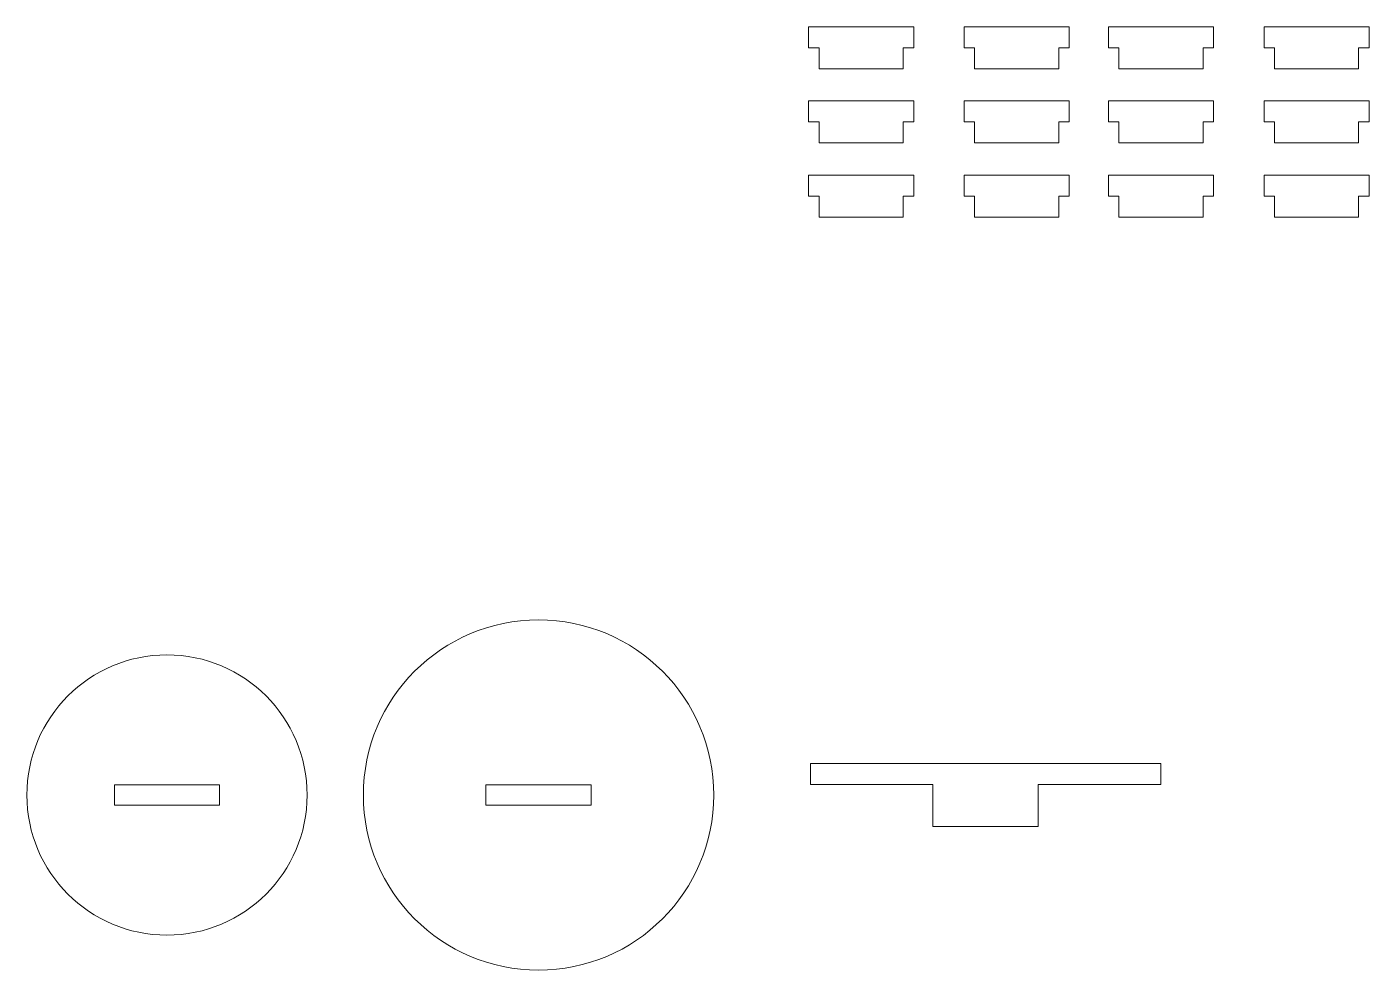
# Model space of a CAD drawing. Header units: centimetres. Extents: x -191 to 212, y -234 to 239.
# Drawn here: x -191.06 to -171.9, y 41.07 to 54.54 of the extents above; entities that cross this region are included whole.
import ezdxf

# ---------------------------------------------------------------- set-up
doc = ezdxf.new("R2010")
doc.units = ezdxf.units.CM
doc.header["$MEASUREMENT"] = 0
doc.layers.add('Capa 1', color=7, linetype='Continuous')

msp = doc.modelspace()

# ---------------------------------------------------------------- linework, layer by layer
at = {"layer": 'Capa 1', "color": 240, "lineweight": 9}
for points, knots in [([(-178.55024, 54.23643), (-178.55024, 54.23643), (-178.55024, 53.93643), (-178.55024, 53.93643), (-178.55024, 53.93643), (-179.75024, 53.93643), (-179.75024, 53.93643), (-179.75024, 53.93643), (-179.75024, 54.23643), (-179.75024, 54.23643), (-179.75024, 54.23643), (-179.90024, 54.23643), (-179.90024, 54.23643), (-179.90024, 54.23643), (-179.90024, 54.53643), (-179.90024, 54.53643), (-179.90024, 54.53643), (-178.40024, 54.53643), (-178.40024, 54.53643), (-178.40024, 54.53643), (-178.40024, 54.23643), (-178.40024, 54.23643), (-178.40024, 54.23643), (-178.55024, 54.23643), (-178.55024, 54.23643)], [0, 0, 0, 0, 0.125, 0.125, 0.125, 0.25, 0.25, 0.25, 0.375, 0.375, 0.375, 0.5, 0.5, 0.5, 0.625, 0.625, 0.625, 0.75, 0.75, 0.75, 0.875, 0.875, 0.875, 1, 1, 1, 1]), ([(-176.32991, 54.23643), (-176.32991, 54.23643), (-176.32991, 53.93643), (-176.32991, 53.93643), (-176.32991, 53.93643), (-177.52991, 53.93643), (-177.52991, 53.93643), (-177.52991, 53.93643), (-177.52991, 54.23643), (-177.52991, 54.23643), (-177.52991, 54.23643), (-177.67991, 54.23643), (-177.67991, 54.23643), (-177.67991, 54.23643), (-177.67991, 54.53643), (-177.67991, 54.53643), (-177.67991, 54.53643), (-176.17991, 54.53643), (-176.17991, 54.53643), (-176.17991, 54.53643), (-176.17991, 54.23643), (-176.17991, 54.23643), (-176.17991, 54.23643), (-176.32991, 54.23643), (-176.32991, 54.23643)], [0, 0, 0, 0, 0.125, 0.125, 0.125, 0.25, 0.25, 0.25, 0.375, 0.375, 0.375, 0.5, 0.5, 0.5, 0.625, 0.625, 0.625, 0.75, 0.75, 0.75, 0.875, 0.875, 0.875, 1, 1, 1, 1]), ([(-174.26999, 54.23643), (-174.26999, 54.23643), (-174.26999, 53.93643), (-174.26999, 53.93643), (-174.26999, 53.93643), (-175.46999, 53.93643), (-175.46999, 53.93643), (-175.46999, 53.93643), (-175.46999, 54.23643), (-175.46999, 54.23643), (-175.46999, 54.23643), (-175.61999, 54.23643), (-175.61999, 54.23643), (-175.61999, 54.23643), (-175.61999, 54.53643), (-175.61999, 54.53643), (-175.61999, 54.53643), (-174.11999, 54.53643), (-174.11999, 54.53643), (-174.11999, 54.53643), (-174.11999, 54.23643), (-174.11999, 54.23643), (-174.11999, 54.23643), (-174.26999, 54.23643), (-174.26999, 54.23643)], [0, 0, 0, 0, 0.125, 0.125, 0.125, 0.25, 0.25, 0.25, 0.375, 0.375, 0.375, 0.5, 0.5, 0.5, 0.625, 0.625, 0.625, 0.75, 0.75, 0.75, 0.875, 0.875, 0.875, 1, 1, 1, 1]), ([(-172.04966, 54.23643), (-172.04966, 54.23643), (-172.04966, 53.93643), (-172.04966, 53.93643), (-172.04966, 53.93643), (-173.24966, 53.93643), (-173.24966, 53.93643), (-173.24966, 53.93643), (-173.24966, 54.23643), (-173.24966, 54.23643), (-173.24966, 54.23643), (-173.39966, 54.23643), (-173.39966, 54.23643), (-173.39966, 54.23643), (-173.39966, 54.53643), (-173.39966, 54.53643), (-173.39966, 54.53643), (-171.89966, 54.53643), (-171.89966, 54.53643), (-171.89966, 54.53643), (-171.89966, 54.23643), (-171.89966, 54.23643), (-171.89966, 54.23643), (-172.04966, 54.23643), (-172.04966, 54.23643)], [0, 0, 0, 0, 0.125, 0.125, 0.125, 0.25, 0.25, 0.25, 0.375, 0.375, 0.375, 0.5, 0.5, 0.5, 0.625, 0.625, 0.625, 0.75, 0.75, 0.75, 0.875, 0.875, 0.875, 1, 1, 1, 1]), ([(-178.55024, 53.18063), (-178.55024, 53.18063), (-178.55024, 52.88063), (-178.55024, 52.88063), (-178.55024, 52.88063), (-179.75024, 52.88063), (-179.75024, 52.88063), (-179.75024, 52.88063), (-179.75024, 53.18063), (-179.75024, 53.18063), (-179.75024, 53.18063), (-179.90024, 53.18063), (-179.90024, 53.18063), (-179.90024, 53.18063), (-179.90024, 53.48063), (-179.90024, 53.48063), (-179.90024, 53.48063), (-178.40024, 53.48063), (-178.40024, 53.48063), (-178.40024, 53.48063), (-178.40024, 53.18063), (-178.40024, 53.18063), (-178.40024, 53.18063), (-178.55024, 53.18063), (-178.55024, 53.18063)], [0, 0, 0, 0, 0.125, 0.125, 0.125, 0.25, 0.25, 0.25, 0.375, 0.375, 0.375, 0.5, 0.5, 0.5, 0.625, 0.625, 0.625, 0.75, 0.75, 0.75, 0.875, 0.875, 0.875, 1, 1, 1, 1]), ([(-176.32991, 53.18063), (-176.32991, 53.18063), (-176.32991, 52.88063), (-176.32991, 52.88063), (-176.32991, 52.88063), (-177.52991, 52.88063), (-177.52991, 52.88063), (-177.52991, 52.88063), (-177.52991, 53.18063), (-177.52991, 53.18063), (-177.52991, 53.18063), (-177.67991, 53.18063), (-177.67991, 53.18063), (-177.67991, 53.18063), (-177.67991, 53.48063), (-177.67991, 53.48063), (-177.67991, 53.48063), (-176.17991, 53.48063), (-176.17991, 53.48063), (-176.17991, 53.48063), (-176.17991, 53.18063), (-176.17991, 53.18063), (-176.17991, 53.18063), (-176.32991, 53.18063), (-176.32991, 53.18063)], [0, 0, 0, 0, 0.125, 0.125, 0.125, 0.25, 0.25, 0.25, 0.375, 0.375, 0.375, 0.5, 0.5, 0.5, 0.625, 0.625, 0.625, 0.75, 0.75, 0.75, 0.875, 0.875, 0.875, 1, 1, 1, 1]), ([(-174.26999, 53.18063), (-174.26999, 53.18063), (-174.26999, 52.88063), (-174.26999, 52.88063), (-174.26999, 52.88063), (-175.46999, 52.88063), (-175.46999, 52.88063), (-175.46999, 52.88063), (-175.46999, 53.18063), (-175.46999, 53.18063), (-175.46999, 53.18063), (-175.61999, 53.18063), (-175.61999, 53.18063), (-175.61999, 53.18063), (-175.61999, 53.48063), (-175.61999, 53.48063), (-175.61999, 53.48063), (-174.11999, 53.48063), (-174.11999, 53.48063), (-174.11999, 53.48063), (-174.11999, 53.18063), (-174.11999, 53.18063), (-174.11999, 53.18063), (-174.26999, 53.18063), (-174.26999, 53.18063)], [0, 0, 0, 0, 0.125, 0.125, 0.125, 0.25, 0.25, 0.25, 0.375, 0.375, 0.375, 0.5, 0.5, 0.5, 0.625, 0.625, 0.625, 0.75, 0.75, 0.75, 0.875, 0.875, 0.875, 1, 1, 1, 1]), ([(-172.04966, 53.18063), (-172.04966, 53.18063), (-172.04966, 52.88063), (-172.04966, 52.88063), (-172.04966, 52.88063), (-173.24966, 52.88063), (-173.24966, 52.88063), (-173.24966, 52.88063), (-173.24966, 53.18063), (-173.24966, 53.18063), (-173.24966, 53.18063), (-173.39966, 53.18063), (-173.39966, 53.18063), (-173.39966, 53.18063), (-173.39966, 53.48063), (-173.39966, 53.48063), (-173.39966, 53.48063), (-171.89966, 53.48063), (-171.89966, 53.48063), (-171.89966, 53.48063), (-171.89966, 53.18063), (-171.89966, 53.18063), (-171.89966, 53.18063), (-172.04966, 53.18063), (-172.04966, 53.18063)], [0, 0, 0, 0, 0.125, 0.125, 0.125, 0.25, 0.25, 0.25, 0.375, 0.375, 0.375, 0.5, 0.5, 0.5, 0.625, 0.625, 0.625, 0.75, 0.75, 0.75, 0.875, 0.875, 0.875, 1, 1, 1, 1]), ([(-178.55024, 52.11976), (-178.55024, 52.11976), (-178.55024, 51.81976), (-178.55024, 51.81976), (-178.55024, 51.81976), (-179.75024, 51.81976), (-179.75024, 51.81976), (-179.75024, 51.81976), (-179.75024, 52.11976), (-179.75024, 52.11976), (-179.75024, 52.11976), (-179.90024, 52.11976), (-179.90024, 52.11976), (-179.90024, 52.11976), (-179.90024, 52.41976), (-179.90024, 52.41976), (-179.90024, 52.41976), (-178.40024, 52.41976), (-178.40024, 52.41976), (-178.40024, 52.41976), (-178.40024, 52.11976), (-178.40024, 52.11976), (-178.40024, 52.11976), (-178.55024, 52.11976), (-178.55024, 52.11976)], [0, 0, 0, 0, 0.125, 0.125, 0.125, 0.25, 0.25, 0.25, 0.375, 0.375, 0.375, 0.5, 0.5, 0.5, 0.625, 0.625, 0.625, 0.75, 0.75, 0.75, 0.875, 0.875, 0.875, 1, 1, 1, 1]), ([(-176.32991, 52.11976), (-176.32991, 52.11976), (-176.32991, 51.81976), (-176.32991, 51.81976), (-176.32991, 51.81976), (-177.52991, 51.81976), (-177.52991, 51.81976), (-177.52991, 51.81976), (-177.52991, 52.11976), (-177.52991, 52.11976), (-177.52991, 52.11976), (-177.67991, 52.11976), (-177.67991, 52.11976), (-177.67991, 52.11976), (-177.67991, 52.41976), (-177.67991, 52.41976), (-177.67991, 52.41976), (-176.17991, 52.41976), (-176.17991, 52.41976), (-176.17991, 52.41976), (-176.17991, 52.11976), (-176.17991, 52.11976), (-176.17991, 52.11976), (-176.32991, 52.11976), (-176.32991, 52.11976)], [0, 0, 0, 0, 0.125, 0.125, 0.125, 0.25, 0.25, 0.25, 0.375, 0.375, 0.375, 0.5, 0.5, 0.5, 0.625, 0.625, 0.625, 0.75, 0.75, 0.75, 0.875, 0.875, 0.875, 1, 1, 1, 1]), ([(-174.26999, 52.11976), (-174.26999, 52.11976), (-174.26999, 51.81976), (-174.26999, 51.81976), (-174.26999, 51.81976), (-175.46999, 51.81976), (-175.46999, 51.81976), (-175.46999, 51.81976), (-175.46999, 52.11976), (-175.46999, 52.11976), (-175.46999, 52.11976), (-175.61999, 52.11976), (-175.61999, 52.11976), (-175.61999, 52.11976), (-175.61999, 52.41976), (-175.61999, 52.41976), (-175.61999, 52.41976), (-174.11999, 52.41976), (-174.11999, 52.41976), (-174.11999, 52.41976), (-174.11999, 52.11976), (-174.11999, 52.11976), (-174.11999, 52.11976), (-174.26999, 52.11976), (-174.26999, 52.11976)], [0, 0, 0, 0, 0.125, 0.125, 0.125, 0.25, 0.25, 0.25, 0.375, 0.375, 0.375, 0.5, 0.5, 0.5, 0.625, 0.625, 0.625, 0.75, 0.75, 0.75, 0.875, 0.875, 0.875, 1, 1, 1, 1]), ([(-172.04966, 52.11976), (-172.04966, 52.11976), (-172.04966, 51.81976), (-172.04966, 51.81976), (-172.04966, 51.81976), (-173.24966, 51.81976), (-173.24966, 51.81976), (-173.24966, 51.81976), (-173.24966, 52.11976), (-173.24966, 52.11976), (-173.24966, 52.11976), (-173.39966, 52.11976), (-173.39966, 52.11976), (-173.39966, 52.11976), (-173.39966, 52.41976), (-173.39966, 52.41976), (-173.39966, 52.41976), (-171.89966, 52.41976), (-171.89966, 52.41976), (-171.89966, 52.41976), (-171.89966, 52.11976), (-171.89966, 52.11976), (-171.89966, 52.11976), (-172.04966, 52.11976), (-172.04966, 52.11976)], [0, 0, 0, 0, 0.125, 0.125, 0.125, 0.25, 0.25, 0.25, 0.375, 0.375, 0.375, 0.5, 0.5, 0.5, 0.625, 0.625, 0.625, 0.75, 0.75, 0.75, 0.875, 0.875, 0.875, 1, 1, 1, 1]), ([(-183.7542, 46.07131), (-182.37349, 46.07131), (-181.2542, 44.95202), (-181.2542, 43.57131), (-181.2542, 42.1906), (-182.37349, 41.07131), (-183.7542, 41.07131), (-185.13491, 41.07131), (-186.2542, 42.1906), (-186.2542, 43.57131), (-186.2542, 44.95202), (-185.13491, 46.07131), (-183.7542, 46.07131)], [0, 0, 0, 0, 0.25, 0.25, 0.25, 0.5, 0.5, 0.5, 0.75, 0.75, 0.75, 1, 1, 1, 1]), ([(-189.05686, 45.57131), (-187.95229, 45.57131), (-187.05686, 44.67588), (-187.05686, 43.57131), (-187.05686, 42.46674), (-187.95229, 41.57131), (-189.05686, 41.57131), (-190.16143, 41.57131), (-191.05686, 42.46674), (-191.05686, 43.57131), (-191.05686, 44.67588), (-190.16143, 45.57131), (-189.05686, 45.57131)], [0, 0, 0, 0, 0.25, 0.25, 0.25, 0.5, 0.5, 0.5, 0.75, 0.75, 0.75, 1, 1, 1, 1]), ([(-179.87463, 44.02131), (-179.87463, 44.02131), (-174.87463, 44.02131), (-174.87463, 44.02131), (-174.87463, 44.02131), (-174.87463, 43.72131), (-174.87463, 43.72131), (-174.87463, 43.72131), (-176.62463, 43.72131), (-176.62463, 43.72131), (-176.62463, 43.72131), (-176.62463, 43.12131), (-176.62463, 43.12131), (-176.62463, 43.12131), (-178.12463, 43.12131), (-178.12463, 43.12131), (-178.12463, 43.12131), (-178.12463, 43.72131), (-178.12463, 43.72131), (-178.12463, 43.72131), (-179.87463, 43.72131), (-179.87463, 43.72131), (-179.87463, 43.72131), (-179.87463, 44.02131), (-179.87463, 44.02131)], [0, 0, 0, 0, 0.125, 0.125, 0.125, 0.25, 0.25, 0.25, 0.375, 0.375, 0.375, 0.5, 0.5, 0.5, 0.625, 0.625, 0.625, 0.75, 0.75, 0.75, 0.875, 0.875, 0.875, 1, 1, 1, 1]), ([(-189.80686, 43.71631), (-189.80686, 43.71631), (-188.30686, 43.71631), (-188.30686, 43.71631), (-188.30686, 43.71631), (-188.30686, 43.42631), (-188.30686, 43.42631), (-188.30686, 43.42631), (-189.80686, 43.42631), (-189.80686, 43.42631), (-189.80686, 43.42631), (-189.80686, 43.71631), (-189.80686, 43.71631)], [0, 0, 0, 0, 0.25, 0.25, 0.25, 0.5, 0.5, 0.5, 0.75, 0.75, 0.75, 1, 1, 1, 1]), ([(-184.5042, 43.71631), (-184.5042, 43.71631), (-183.0042, 43.71631), (-183.0042, 43.71631), (-183.0042, 43.71631), (-183.0042, 43.42631), (-183.0042, 43.42631), (-183.0042, 43.42631), (-184.5042, 43.42631), (-184.5042, 43.42631), (-184.5042, 43.42631), (-184.5042, 43.71631), (-184.5042, 43.71631)], [0, 0, 0, 0, 0.25, 0.25, 0.25, 0.5, 0.5, 0.5, 0.75, 0.75, 0.75, 1, 1, 1, 1])]:
    msp.add_open_spline(points, degree=3, knots=knots, dxfattribs=at)

doc.saveas('drawing.dxf')
